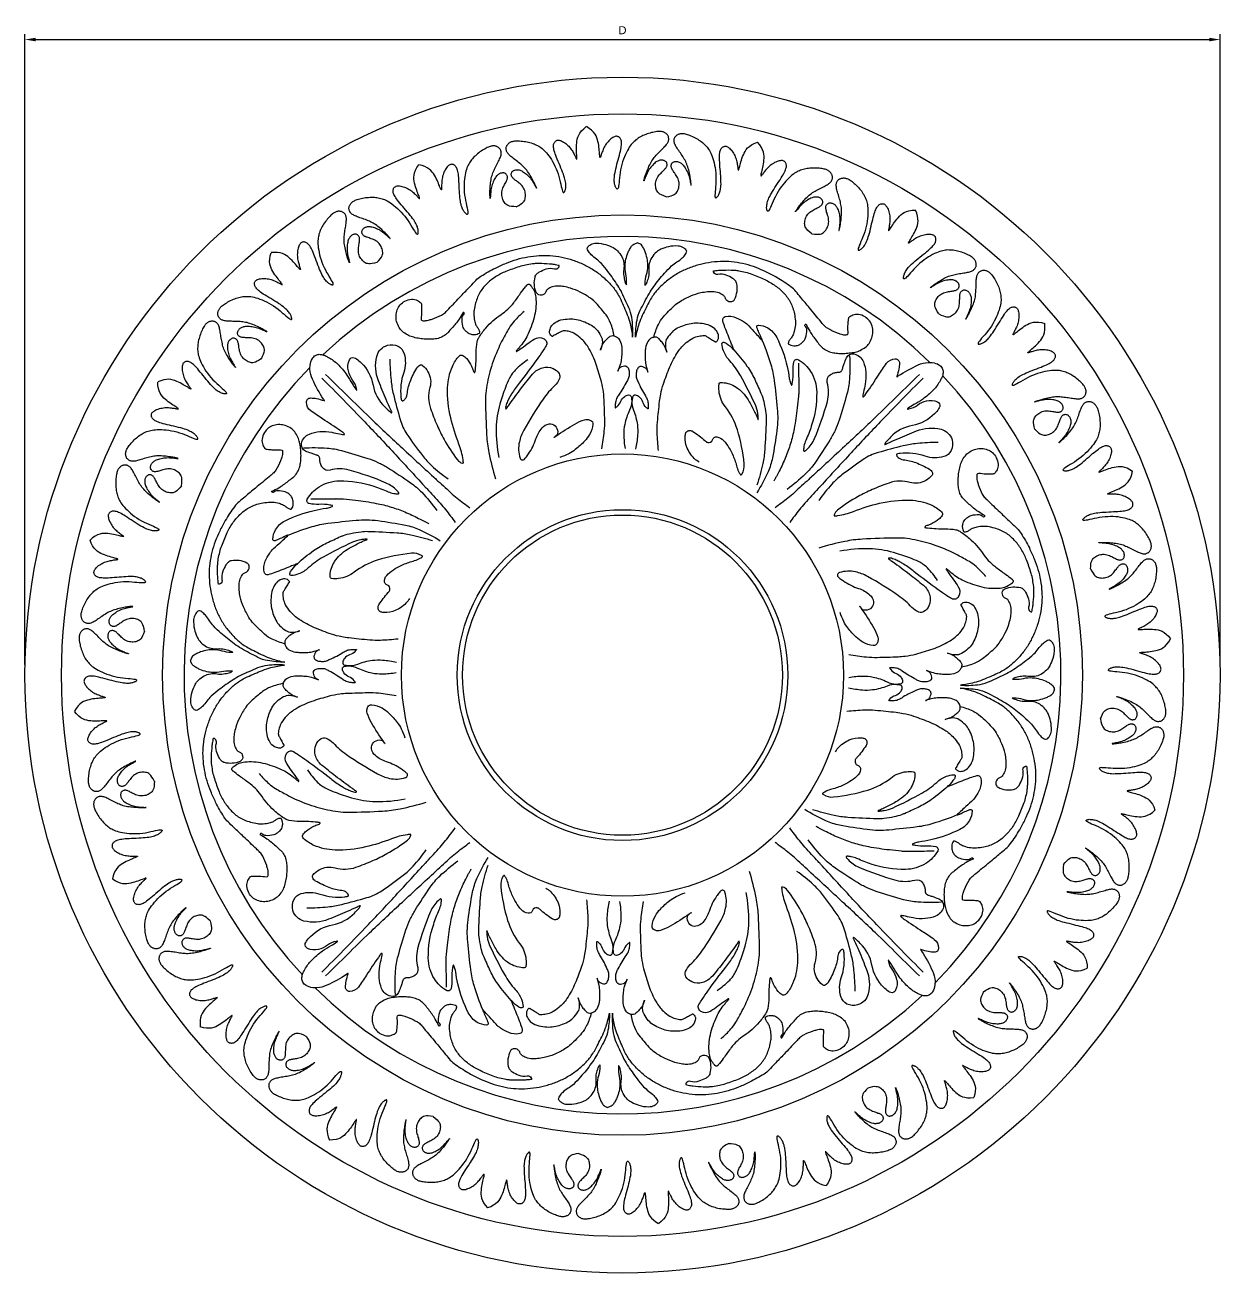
# Model space of a CAD drawing. Header units: millimetres. Extents: x 96 to 279, y 61 to 183.
# Drawn here: x 104.77 to 118.78, y 116.1 to 130.72 of the extents above; entities that cross this region are included whole.
import ezdxf

# ---------------------------------------------------------------- set-up
doc = ezdxf.new("R2010")
doc.units = ezdxf.units.MM
doc.layers.add('DIMENSIONS', color=4, linetype='Continuous')
doc.layers.add('PART', color=7, linetype='Continuous')
doc.styles.get("Standard").update_dxf_attribs({"font": 'arial.ttf'})
doc.dimstyles.new('BALMER1', dxfattribs={"dimscale": 0, "dimtxt": 0.09375, "dimasz": 0.125, "dimexe": 0.0625, "dimexo": 0.125, "dimgap": 0.0625, "dimtad": 1, "dimdec": 4, "dimlfac": -1, "dimzin": 3, "dimdsep": 46, "dimlunit": 4, "dimtxsty": 'Standard', "dimcen": 0.0625, "dimdle": 0.0625, "dimclrd": 256, "dimclre": 256, "dimclrt": 256, "dimadec": 0, "dimazin": 0, "dimtfac": 0.75, "dimtdec": 4, "dimtix": 1, "dimtmove": 2, "dimatfit": 3, "dimfxl": 1, "dimtolj": 1, "dimtzin": 3, "dimarcsym": 0})

# ---------------------------------------------------------------- blocks, each defined once
blk = doc.blocks.new('*D139')
at = {"layer": 'Defpoints', "color": 0, "transparency": 16777216}
for p in [(118.779, 130.546), (104.772, 123.102), (118.779, 123.102)]:
    blk.add_point(p, dxfattribs=at)
at = {"layer": 'DIMENSIONS', "lineweight": -2, "transparency": 16777216}
for p, q in [((104.772, 123.227), (104.772, 130.609)), ((104.897, 130.546), (118.654, 130.546)), ((118.779, 123.227), (118.779, 130.609))]:
    blk.add_line(p, q, dxfattribs=at)
at = {"layer": 'DIMENSIONS', "transparency": 16777216}
for points in [[(104.897, 130.567), (104.897, 130.526), (104.772, 130.546)], [(118.654, 130.567), (118.654, 130.526), (118.779, 130.546)]]:
    blk.add_solid(points, dxfattribs=at)
at = {"layer": 'DIMENSIONS', "transparency": 16777216, "insert": (111.775, 130.656), "char_height": 0.0938, "attachment_point": 5}
blk.add_mtext('\\A1;D', dxfattribs=at)
blk = doc.blocks.new('BALMERREPEAT229VIA')
at = {"layer": 'PART', "flags": 128}
blk.add_lwpolyline([(1.454, 5.434), (1.486, 5.434), (1.513, 5.436), (1.535, 5.439), (1.552, 5.444), (1.566, 5.451), (1.578, 5.458), (1.587, 5.467), (1.596, 5.478), (1.604, 5.489), (1.611, 5.501), (1.617, 5.514), (1.623, 5.528), (1.627, 5.542), (1.63, 5.557), (1.632, 5.572), (1.632, 5.587), (1.631, 5.603), (1.628, 5.618), (1.624, 5.633), (1.62, 5.648), (1.614, 5.662), (1.608, 5.675), (1.602, 5.688), (1.597, 5.7), (1.591, 5.711), (1.587, 5.722), (1.582, 5.731), (1.579, 5.74), (1.576, 5.748), (1.574, 5.756), (1.573, 5.764), (1.572, 5.771), (1.573, 5.778), (1.574, 5.785), (1.576, 5.792), (1.579, 5.798), (1.583, 5.804), (1.587, 5.809), (1.593, 5.814), (1.598, 5.817), (1.604, 5.82), (1.611, 5.822), (1.618, 5.823), (1.626, 5.824), (1.633, 5.823), (1.641, 5.822), (1.649, 5.82), (1.657, 5.818), (1.664, 5.814), (1.672, 5.81), (1.679, 5.805), (1.686, 5.799), (1.693, 5.792), (1.7, 5.785), (1.707, 5.776), (1.713, 5.766), (1.72, 5.754), (1.726, 5.742), (1.732, 5.729), (1.738, 5.714), (1.743, 5.699), (1.748, 5.684), (1.752, 5.668), (1.755, 5.652), (1.758, 5.635), (1.76, 5.619), (1.761, 5.603), (1.762, 5.587), (1.763, 5.573), (1.763, 5.56), (1.764, 5.548), (1.764, 5.538), (1.764, 5.531), (1.764, 5.525), (1.764, 5.521), (1.765, 5.519), (1.765, 5.518), (1.766, 5.519), (1.766, 5.521), (1.767, 5.524), (1.767, 5.528), (1.768, 5.534), (1.768, 5.54), (1.769, 5.548), (1.77, 5.557), (1.77, 5.568), (1.77, 5.58), (1.771, 5.593), (1.771, 5.609), (1.771, 5.626), (1.771, 5.643), (1.77, 5.662), (1.769, 5.681), (1.768, 5.7), (1.766, 5.719), (1.764, 5.737), (1.761, 5.755), (1.758, 5.772), (1.754, 5.788), (1.75, 5.804), (1.745, 5.819), (1.739, 5.834), (1.733, 5.85), (1.727, 5.865), (1.72, 5.881), (1.713, 5.897), (1.706, 5.912), (1.698, 5.928), (1.691, 5.943), (1.685, 5.958), (1.678, 5.972), (1.673, 5.985), (1.668, 5.997), (1.664, 6.009), (1.661, 6.02), (1.658, 6.03), (1.657, 6.039), (1.656, 6.048), (1.656, 6.056), (1.657, 6.064), (1.658, 6.072), (1.66, 6.079), (1.663, 6.086), (1.667, 6.093), (1.671, 6.1), (1.675, 6.106), (1.681, 6.111), (1.686, 6.116), (1.692, 6.12), (1.699, 6.124), (1.706, 6.127), (1.713, 6.13), (1.72, 6.132), (1.728, 6.134), (1.736, 6.135), (1.744, 6.135), (1.752, 6.135), (1.761, 6.134), (1.77, 6.133), (1.779, 6.131), (1.789, 6.128), (1.799, 6.124), (1.81, 6.119), (1.822, 6.113), (1.835, 6.106), (1.848, 6.098), (1.862, 6.089), (1.877, 6.08), (1.891, 6.069), (1.906, 6.059), (1.92, 6.047), (1.933, 6.036), (1.946, 6.024), (1.958, 6.013), (1.97, 6.001), (1.981, 5.988), (1.991, 5.976), (2, 5.964), (2.009, 5.951), (2.018, 5.938), (2.025, 5.925), (2.032, 5.912), (2.039, 5.898), (2.045, 5.883), (2.051, 5.866), (2.056, 5.849), (2.061, 5.829), (2.065, 5.808), (2.069, 5.785), (2.072, 5.759), (2.075, 5.732), (2.076, 5.704), (2.077, 5.674), (2.076, 5.643), (2.074, 5.611), (2.071, 5.579), (2.066, 5.546), (2.06, 5.514), (2.053, 5.483), (2.045, 5.453), (2.038, 5.425), (2.031, 5.399), (2.026, 5.377), (2.022, 5.358), (2.019, 5.344), (2.019, 5.334), (2.02, 5.327), (2.022, 5.323), (2.026, 5.321), (2.03, 5.322), (2.035, 5.325), (2.04, 5.328), (2.045, 5.332), (2.051, 5.338), (2.057, 5.343), (2.062, 5.35), (2.068, 5.358), (2.074, 5.366), (2.079, 5.375), (2.085, 5.386), (2.09, 5.397), (2.095, 5.409), (2.1, 5.423), (2.104, 5.438), (2.109, 5.454), (2.113, 5.472), (2.116, 5.493), (2.12, 5.515), (2.123, 5.539), (2.126, 5.565), (2.128, 5.592), (2.131, 5.62), (2.133, 5.648), (2.136, 5.675), (2.138, 5.702), (2.141, 5.726), (2.143, 5.749), (2.146, 5.769), (2.149, 5.788), (2.152, 5.805), (2.156, 5.82), (2.16, 5.834), (2.164, 5.846), (2.169, 5.856), (2.174, 5.866), (2.18, 5.874), (2.186, 5.881), (2.192, 5.886), (2.199, 5.891), (2.205, 5.895), (2.212, 5.898), (2.219, 5.9), (2.226, 5.901), (2.233, 5.901), (2.24, 5.9), (2.247, 5.898), (2.254, 5.895), (2.261, 5.89), (2.268, 5.884), (2.275, 5.877), (2.283, 5.868), (2.29, 5.857), (2.298, 5.846), (2.305, 5.833), (2.312, 5.819), (2.318, 5.804), (2.323, 5.789), (2.328, 5.774), (2.332, 5.759), (2.335, 5.743), (2.337, 5.728), (2.339, 5.713), (2.34, 5.698), (2.34, 5.684), (2.34, 5.671), (2.34, 5.658), (2.34, 5.647), (2.34, 5.637), (2.339, 5.628), (2.339, 5.62), (2.339, 5.613), (2.339, 5.607), (2.339, 5.603), (2.339, 5.6), (2.34, 5.598), (2.341, 5.597), (2.342, 5.599), (2.344, 5.601), (2.347, 5.606), (2.35, 5.612), (2.354, 5.62), (2.359, 5.63), (2.365, 5.643), (2.371, 5.657), (2.379, 5.673), (2.387, 5.69), (2.396, 5.708), (2.406, 5.727), (2.417, 5.746), (2.429, 5.765), (2.442, 5.784), (2.456, 5.802), (2.473, 5.82), (2.492, 5.836), (2.516, 5.85), (2.544, 5.863), (2.578, 5.874), (2.617, 5.882)], dxfattribs=at)
blk = doc.blocks.new('BALMERREPEAT229VIB')
at = {"layer": 'PART', "flags": 128}
for points in [[(0.118, 3.96, 0.042811), (0.113, 4.161, 0.072095), (0.084, 4.277, 0.013692), (-0.006, 4.477, 0.029877), (-0.056, 4.564, 0.018531), (-0.17, 4.728, 0.03054), (-0.248, 4.821, 0.042692), (-0.306, 4.871, -0.040925), (-0.366, 4.924, -0.05139), (-0.402, 4.969, -0.103211), (-0.413, 4.996, -0.223175), (-0.407, 5.015, -0.08981), (-0.372, 5.043, -0.124568), (-0.307, 5.059, -0.073045), (-0.196, 5.042, -0.046804), (-0.11, 5.007, -0.071298), (-0.06, 4.971, -0.077125), (-0.008, 4.902, -0.088407), (0.015, 4.83, -0.075503), (0.015, 4.75, 0.081764), (0.015, 4.675, 0.018092), (0.028, 4.61, 0.049196), (0.036, 4.587, 0.040011), (0.039, 4.583, 0.014397), (0.046, 4.572)], [(0.046, 4.572, 0.003759), (0.048, 4.588, 0.009782), (0.048, 4.594, 0.061945), (0.038, 4.701, -0.065948), (0.03, 4.801, -0.047607), (0.04, 4.871, -0.03843), (0.067, 4.953, -0.036455), (0.088, 4.996, -0.038808), (0.114, 5.033, -0.096552), (0.133, 5.048, -0.056172), (0.173, 5.064)], [(-1.867, 4.249), (-1.867, 4.249, -0.019452), (-1.916, 4.168, -0.027806), (-1.956, 4.115, -0.012855), (-2.045, 4.014, -0.041589), (-2.075, 3.986, -0.068264), (-2.129, 3.955, -0.062707), (-2.195, 3.938, -0.029191), (-2.256, 3.933, -0.025378), (-2.325, 3.936, -0.024339), (-2.393, 3.945, -0.023181), (-2.463, 3.961, -0.058345), (-2.521, 3.985, -0.049927), (-2.58, 4.026, -0.085622), (-2.617, 4.071, -0.064255), (-2.647, 4.142, -0.07958), (-2.654, 4.208, -0.072694), (-2.64, 4.278, -0.095331), (-2.606, 4.336, -0.089087), (-2.55, 4.38, -0.107775), (-2.47, 4.403, -0.13441), (-2.404, 4.389, -0.05833), (-2.364, 4.362, -0.191763), (-2.356, 4.348, -0.017928), (-2.355, 4.333, -0.005043), (-2.354, 4.28, -0.04316), (-2.36, 4.194, 0.115471), (-2.358, 4.162, 0.276671), (-2.348, 4.153, 0.079029), (-2.307, 4.152, 0.027254), (-2.274, 4.158, 0.020701), (-2.231, 4.17, 0.037463), (-2.12, 4.216, 0.083153), (-2.076, 4.249, 0.001818), (-2.036, 4.29, 0.000496), (-1.893, 4.44, 0.000948), (-1.783, 4.556, -0.00164), (-1.72, 4.622, -0.061218), (-1.659, 4.672, -0.02491), (-1.489, 4.768, -0.020635), (-1.361, 4.825, -0.022106), (-1.237, 4.869, -0.029258), (-1.11, 4.899, -0.02822), (-0.976, 4.915, -0.034128), (-0.85, 4.914, -0.030356), (-0.71, 4.895, -0.031321), (-0.583, 4.861, -0.029726), (-0.454, 4.81, -0.033977), (-0.337, 4.745, -0.033574), (-0.228, 4.663, -0.037211), (-0.127, 4.563, -0.042677), (-0.054, 4.462, -0.028873), (-0.021, 4.399, -0.010463), (0.056, 4.219, -0.037128), (0.088, 4.12, -0.023762), (0.118, 3.96)], [(-0.741, 4.796, 0.010228), (-0.798, 4.808, 0.02276), (-0.825, 4.812, 0.007801), (-0.947, 4.821, 0.020523), (-0.993, 4.822, 0.022905), (-1.036, 4.819, 0.012302), (-1.116, 4.807, 0.03458), (-1.192, 4.789, 0.016284), (-1.349, 4.735, 0.04557), (-1.476, 4.672, 0.048209), (-1.582, 4.592, 0.072541), (-1.667, 4.489, 0.069636), (-1.721, 4.36, 0.024973), (-1.739, 4.276, 0.046274), (-1.742, 4.23, 0.041651), (-1.734, 4.153, 0.057226), (-1.717, 4.099, 0.058601), (-1.697, 4.066, -0.067052), (-1.68, 4.036, -0.039614), (-1.674, 4.016, -0.095341), (-1.674, 4.008, -0.227192), (-1.678, 4.002, -0.058928), (-1.703, 3.991, -0.077434), (-1.739, 3.986, -0.066509), (-1.781, 3.992, -0.078978), (-1.809, 4.006, -0.05954), (-1.841, 4.034, -0.11879), (-1.871, 4.088, -0.079565), (-1.88, 4.181, -0.194484), (-1.859, 4.224, 0.492301), (-1.861, 4.247, 0.04092), (-1.863, 4.247, 0.021158), (-1.867, 4.249)], [(-0.096, 3.97, 0.047249), (-0.14, 4.124, 0.070386), (-0.193, 4.218, 0.024371), (-0.309, 4.356, 0.050651), (-0.375, 4.414, 0.038611), (-0.495, 4.486, 0.04381), (-0.61, 4.532, 0.029018), (-0.687, 4.55, 0.037172), (-0.749, 4.556, 0.075295), (-0.821, 4.547, 0.088779), (-0.877, 4.52, 0.152669), (-0.898, 4.491, -0.158699), (-0.919, 4.463, -0.113069), (-0.947, 4.452, -0.106677), (-0.979, 4.454, -0.224354), (-1.01, 4.481, -0.091425), (-1.033, 4.574, -0.070442), (-1.025, 4.663, -0.145767), (-1.003, 4.701, -0.07279), (-0.971, 4.724, -0.034589), (-0.895, 4.757, -0.156256), (-0.795, 4.759, 0.324534), (-0.747, 4.777, 0.077502), (-0.744, 4.782, 0.02937), (-0.741, 4.796)], [(-2.496, 0.899, -0.019598), (-2.512, 0.872, -0.034615), (-2.523, 0.857, -0.107375), (-2.657, 0.759, -0.126407), (-2.797, 0.734, -0.005845), (-2.82, 0.737, -0.041769), (-2.823, 0.737, -0.033171), (-2.836, 0.742, -0.050792), (-2.844, 0.746, -0.067269), (-2.85, 0.752, -0.037379), (-2.858, 0.763, -0.068702), (-2.862, 0.772, -0.047375), (-2.865, 0.786, -0.167008), (-2.855, 0.824, -0.035752), (-2.747, 0.966, -0.009223), (-2.735, 0.979, 0.029228), (-2.731, 0.984, 0.084534), (-2.73, 0.986, 0.011101), (-2.726, 1.001, 0.407013), (-2.755, 1.053, -0.367379), (-2.79, 1.107, -0.187226), (-2.748, 1.185, -0.077499), (-2.57, 1.296, -0.034519), (-2.436, 1.341, 0.068032), (-2.37, 1.369, 0.006615), (-2.353, 1.379, 0.034212), (-2.35, 1.381, 0.089349), (-2.345, 1.387, 0.135899), (-2.344, 1.392, 0.240412), (-2.344, 1.392, 0.012321), (-2.355, 1.4, 0.166519), (-2.474, 1.427, 0.048247), (-2.874, 1.346, 0.092649), (-3.143, 1.206, -0.142657), (-3.327, 1.131, -0.048955), (-3.409, 1.131, -0.235409), (-3.424, 1.141, -0.131482), (-3.427, 1.152, -0.03798), (-3.425, 1.191, -0.130952), (-3.361, 1.349, -0.106163), (-3.202, 1.486, -0.008346), (-3.077, 1.552, -0.019279), (-3.022, 1.578, -0.02175), (-3, 1.585, 0.098816), (-2.995, 1.588, 0.093443), (-2.994, 1.59, 0.30691), (-2.994, 1.591, 0.19842), (-2.994, 1.591, 0.012716), (-3.002, 1.592, 0.035159), (-3.018, 1.591, 0.010968), (-3.066, 1.585, 0.073406), (-3.165, 1.557, 0.019524), (-3.508, 1.382, 0.05751), (-3.682, 1.256, -0.092481), (-3.797, 1.185, -0.07948), (-3.883, 1.166, -0.405947), (-3.898, 1.179, -0.172242), (-3.889, 1.214, -0.055573), (-3.819, 1.295, -0.049715), (-3.81, 1.301, 0.488232), (-3.81, 1.303, 0.190028), (-3.811, 1.303, 0.068676), (-3.815, 1.303, 0.021446), (-3.822, 1.301, 0.011036), (-3.834, 1.296, 0.004415), (-3.842, 1.293, -0.0008), (-3.889, 1.274, -0.009711), (-4.073, 1.201, -0.023716), (-4.151, 1.176, -0.426347), (-4.199, 1.205, -0.159873), (-4.186, 1.334, -0.041386), (-4.135, 1.428, -0.063237), (-4.09, 1.482, -0.001889), (-4.004, 1.559, 0.002863), (-3.948, 1.61, 0.000262), (-3.927, 1.629, 0.00212), (-3.924, 1.631, 0.056277), (-3.921, 1.635, 0.181928), (-3.921, 1.637, 0.284116), (-3.921, 1.638, 0.129701), (-3.924, 1.638, 0.03865), (-3.928, 1.637, 0.021874), (-3.935, 1.634, 0.000584), (-3.938, 1.633, -0.000146), (-3.952, 1.627, -0.002081), (-4.013, 1.599, -0.002224), (-4.071, 1.574, -0.549616), (-4.098, 1.593, -0.123638), (-4.067, 1.702, -0.145545), (-3.955, 1.807, -0.060684), (-3.615, 1.929, -0.021601), (-3.474, 1.955, 0.058675), (-3.423, 1.968, 0.012612), (-3.403, 1.976, 0.081919), (-3.4, 1.978, 0.07749), (-3.397, 1.981, 0.205662), (-3.397, 1.983, 0.166809), (-3.398, 1.985, 0.069456), (-3.403, 1.987, 0.035064), (-3.404, 1.987, 0.001501), (-3.43, 1.992, 0.06206), (-3.557, 2, -0.069312), (-3.671, 2.009, -0.509138), (-3.694, 2.062, -0.120743), (-3.556, 2.205, -0.137767), (-3.316, 2.276, -0.084114), (-2.915, 2.213, -0.025588), (-2.748, 2.148, 0.064645), (-2.681, 2.127, 0.002522), (-2.656, 2.124, 0.011937), (-2.651, 2.123, 0.029407), (-2.638, 2.122, 0.044785), (-2.629, 2.123, 0.132541), (-2.623, 2.126, 0.195492), (-2.621, 2.13, 0.123296), (-2.622, 2.134, 0.048143), (-2.627, 2.143, 0.034436), (-2.629, 2.145, 0.004326), (-2.643, 2.161, 0.103366), (-2.77, 2.25, 0.034659), (-3.204, 2.401, 0.135542), (-3.426, 2.4, -0.331298), (-3.519, 2.435, -0.056946), (-3.539, 2.478, -0.069048), (-3.547, 2.516, -0.031981), (-3.547, 2.533, 0.069114), (-3.548, 2.542, 0.066652), (-3.552, 2.553, 0.073297), (-3.558, 2.562, 0.055), (-3.569, 2.571, 0.065398), (-3.579, 2.576, 0.01698), (-3.586, 2.578, -0.005821), (-3.606, 2.584, -0.019938), (-3.649, 2.598, -0.012583), (-3.716, 2.624, -0.362279), (-3.762, 2.716, -0.245952), (-3.67, 2.823, -0.07549), (-3.547, 2.852, -0.06759), (-3.406, 2.844, -0.009882), (-3.316, 2.825, 0.025469), (-3.281, 2.818, 0.001991), (-3.27, 2.817, 0.009459), (-3.267, 2.817, 0.063635), (-3.263, 2.817, 0.089261), (-3.26, 2.818, 0.330599), (-3.259, 2.821, 0.120466), (-3.262, 2.828, 0.032397), (-3.27, 2.836, 0.028302), (-3.28, 2.844, 0.001165), (-3.281, 2.844, 0.000048), (-3.306, 2.861, 0.011337), (-3.515, 3.001, -0.01709), (-3.653, 3.095, -0.23414), (-3.705, 3.196, -0.422322), (-3.655, 3.246, -0.046391), (-3.586, 3.239, -0.035098), (-3.498, 3.215, -0.011501), (-3.494, 3.214, 0.153234), (-3.494, 3.214, 0.463992), (-3.493, 3.214, 0.032673), (-3.496, 3.22, 0.019695), (-3.497, 3.222, -0.003939), (-3.504, 3.232, -0.040481), (-3.633, 3.465, -0.089079), (-3.663, 3.583, -0.029617), (-3.663, 3.603, -0.022199), (-3.661, 3.631, -0.094037), (-3.635, 3.708, -0.145859), (-3.597, 3.745, -0.045052), (-3.571, 3.755, -0.077039), (-3.555, 3.758, -0.037298), (-3.529, 3.755, -0.038057), (-3.503, 3.749, -0.033337), (-3.484, 3.742, -0.015921), (-3.446, 3.722, -0.064512), (-3.341, 3.645, -0.048941), (-3.23, 3.515, -0.02984), (-3.168, 3.415, 0.044866), (-3.125, 3.349, 0.002697), (-3.119, 3.341, 0.031815), (-3.118, 3.34, 0.078777), (-3.116, 3.339, 0.101589), (-3.115, 3.339, 0.482475), (-3.115, 3.339, 0.004608), (-3.118, 3.356, 0.110804), (-3.163, 3.456, -0.104176), (-3.213, 3.563, -0.161152), (-3.201, 3.691, -0.370425), (-3.145, 3.718, -0.091476), (-3.117, 3.705, -0.038872), (-3.062, 3.658, -0.154117), (-2.924, 3.398, 0.156405), (-2.787, 3.142, 0.006389), (-2.732, 3.09, 0.037975), (-2.723, 3.082, 0.02372), (-2.707, 3.073, 0.224025), (-2.705, 3.072, 0.269986), (-2.703, 3.075, 0.129526), (-2.704, 3.082, 0.0168), (-2.706, 3.087, -0.003494), (-2.716, 3.108, -0.008814), (-2.769, 3.227, -0.004846), (-2.86, 3.447, -0.157658), (-2.88, 3.733, -0.264923), (-2.756, 3.863, -0.189475), (-2.631, 3.852, -0.211646), (-2.559, 3.765, -0.153466), (-2.564, 3.546, 0.11293), (-2.596, 3.253, 0.001046), (-2.592, 3.228, 0.025296), (-2.592, 3.227, 0.077771), (-2.588, 3.217, 0.133317), (-2.584, 3.213, 0.165817), (-2.579, 3.212, 0.069926), (-2.569, 3.215, 0.067059), (-2.562, 3.219, 0.028885), (-2.55, 3.231, 0.168785), (-2.523, 3.289, -0.070478), (-2.489, 3.436, -0.039368), (-2.412, 3.596, -0.14289), (-2.376, 3.631, -0.294769), (-2.343, 3.628, -0.094468), (-2.28, 3.554, -0.204124), (-2.257, 3.368, 0.154838), (-2.25, 3.124, 0.019914), (-2.173, 2.927, 0.022811), (-2.091, 2.76, 0.038631), (-1.934, 2.521, 0.161634), (-1.876, 2.482, 0.015471), (-1.868, 2.48, 0.275632), (-1.867, 2.481, 0.150232), (-1.866, 2.484, 0.047381), (-1.865, 2.496, 0.013027), (-1.866, 2.499, 0.001517), (-1.869, 2.523, 0.058278), (-1.917, 2.706, -0.034301), (-2.013, 3.012, -0.067069), (-2.049, 3.369, -0.095096), (-1.994, 3.616, -0.08827), (-1.912, 3.739, -0.347582), (-1.87, 3.745, -0.091896), (-1.826, 3.707, -0.050967), (-1.77, 3.619, -0.069706), (-1.751, 3.565, 0.199354), (-1.74, 3.547, 0.05832), (-1.733, 3.544, 0.249683), (-1.731, 3.544, 0.126989), (-1.729, 3.548, 0.078236), (-1.726, 3.554, 0.00639), (-1.726, 3.556, 0.000473), (-1.724, 3.575, 0.028279), (-1.714, 3.78, -0.045902), (-1.703, 3.905, -0.097613), (-1.685, 3.952, -0.034241), (-1.602, 4.065, -0.070327), (-1.423, 4.223, 0.082519), (-1.275, 4.362, 0.011444), (-1.194, 4.473, -0.016991), (-1.138, 4.547, -0.003017), (-1.123, 4.566, -0.010706), (-1.118, 4.571, -0.101236), (-1.11, 4.577, -0.107548), (-1.1, 4.58, -0.107245), (-1.094, 4.578, -0.058231), (-1.083, 4.572, -0.057313), (-1.081, 4.57, -0.008576), (-1.067, 4.552, -0.137186), (-1.016, 4.427, -0.085843), (-1.03, 4.215, -0.049499), (-1.104, 3.999, -0.067171), (-1.194, 3.857, -0.0103), (-1.224, 3.823, 0.025287), (-1.236, 3.809, 0.017855), (-1.245, 3.796, 0.133442), (-1.245, 3.794, 0.319695), (-1.244, 3.792, 0.209686), (-1.24, 3.792, 0.033292), (-1.239, 3.792, 0.000947), (-1.209, 3.813, 0.012835), (-1.116, 3.879, -0.015025), (-1.036, 3.935, -0.282102), (-0.919, 3.939, -0.414536), (-0.896, 3.856, -0.017009), (-0.932, 3.799, -0.009533), (-1, 3.7, -0.011792), (-1.211, 3.42, 0.026794), (-1.3, 3.295, 0.016656), (-1.324, 3.254, 0.014836), (-1.347, 3.208, 0.045641), (-1.368, 3.151, 0.098548), (-1.369, 3.123, 0.028318), (-1.368, 3.117, 0.243556), (-1.368, 3.116, 0.211765), (-1.366, 3.117, 0.087591), (-1.362, 3.119, 0.039577), (-1.357, 3.125, -0.006449), (-1.329, 3.166, -0.009244), (-1.183, 3.363, -0.010912), (-1.053, 3.526, -0.151463), (-0.936, 3.601, -0.173025), (-0.813, 3.592, -0.149963), (-0.744, 3.533, -0.235451), (-0.739, 3.473, -0.115288), (-0.794, 3.391, 0.054311), (-0.93, 3.234, 0.024955), (-1.156, 2.871, 0.072036), (-1.209, 2.731, 0.130664), (-1.201, 2.542, 0.591124), (-1.147, 2.531, 0.015997), (-1.133, 2.548, 0.0069), (-1.103, 2.59, 0.075832), (-1.015, 2.767, -0.101638), (-0.942, 2.896, -0.175995), (-0.86, 2.942, -0.234818), (-0.791, 2.92, -0.197475), (-0.759, 2.849, -0.253037), (-0.788, 2.793, -0.005681), (-0.8, 2.785, -0.046101), (-0.802, 2.784, -0.003985), (-0.806, 2.782, -0.743836), (-0.806, 2.782, -0.076836), (-0.806, 2.783, -0.008045), (-0.799, 2.788, -0.005594), (-0.799, 2.788, -0.000107), (-0.782, 2.799, -0.021793), (-0.557, 2.941, -0.047797), (-0.446, 2.991, -0.10646), (-0.41, 2.995, -0.095074), (-0.372, 2.984, -0.300772), (-0.347, 2.938, -0.116814), (-0.385, 2.818, -0.055253), (-0.444, 2.74, -0.036753), (-0.553, 2.641, -0.048215), (-0.629, 2.593, -0.038455), (-0.733, 2.55)], [(-1.154, 4.259, 0.030492), (-1.271, 4.144, 0.050865), (-1.329, 4.065, 0.010025), (-1.404, 3.93, 0.014539), (-1.451, 3.835, 0.035649), (-1.546, 3.581, 0.038276), (-1.599, 3.334, 0.036375), (-1.606, 3.215, 0.010785), (-1.592, 2.811, 0.036784), (-1.566, 2.607, 0.023772), (-1.488, 2.299)], [(-0.242, 2.652, 0.018919), (-0.213, 2.858, 0.031247), (-0.208, 2.984, 0.006348), (-0.216, 3.229, 0.018493), (-0.223, 3.313, 0.033506), (-0.247, 3.436, 0.019885), (-0.308, 3.639, 0.047035), (-0.393, 3.825, 0.06836), (-0.479, 3.936, 0.056131), (-0.554, 3.995, 0.074458), (-0.62, 4.023, 0.042716), (-0.685, 4.034, 0.141285), (-0.705, 4.03, 0.004556), (-0.737, 4.013, -0.00304), (-0.786, 3.987, -0.000917), (-0.812, 3.973, -0.002655), (-0.821, 3.968, -0.316669), (-0.83, 3.97, -0.078625), (-0.849, 3.994, -0.15484), (-0.855, 4.027, -0.095919), (-0.839, 4.078, -0.131348), (-0.789, 4.131, -0.096762), (-0.697, 4.165, -0.046534), (-0.603, 4.172, -0.052701), (-0.52, 4.162, -0.040533), (-0.442, 4.136, -0.038472), (-0.364, 4.097, -0.07424), (-0.306, 4.049, -0.058422), (-0.252, 3.971, -0.136188), (-0.236, 3.903, -0.095568), (-0.259, 3.808)], [(-0.259, 3.808, -0.053433), (-0.233, 3.872, -0.058877), (-0.196, 3.922, -0.023093), (-0.161, 3.957, -0.053861), (-0.144, 3.97, -0.154462), (-0.113, 3.976, -0.109912), (-0.072, 3.963, -0.141694), (-0.031, 3.92, -0.101274), (-0.008, 3.841, -0.026294), (-0.007, 3.79, -0.017258), (-0.012, 3.714, -0.044609), (-0.025, 3.646, -0.03442), (-0.056, 3.562)], [(-2.726, 3.7, 0.023471), (-2.713, 3.452, 0.035633), (-2.685, 3.291, 0.010736), (-2.606, 2.995, 0.034613), (-2.573, 2.906, 0.04422), (-2.526, 2.821, 0.013841), (-2.344, 2.571, 0.044829), (-2.236, 2.453, 0.029306), (-2.045, 2.299)], [(-1.108, 3.693, 0.054133), (-1.256, 3.573, 0.082622), (-1.329, 3.47, 0.026054), (-1.372, 3.369, 0.01402), (-1.436, 3.175, 0.067336), (-1.48, 2.896, 0.054268), (-1.45, 2.547)], [(-3.479, 3.523, 0.003925), (-2.965, 3.02, 0.005686), (-2.604, 2.68, 0.000004), (-2.213, 2.32, 0.00016), (-2.203, 2.311, 0.000251), (-2.184, 2.293, 0.000028), (-2.014, 2.138, 0.019094), (-1.938, 2.073, 0.010121), (-1.788, 1.96)], [(-0.056, 3.562, -0.104714), (-0.037, 3.594, -0.108124), (-0.008, 3.614, -0.068339), (0.024, 3.622, -0.123594), (0.042, 3.62, -0.174727), (0.065, 3.6, -0.109954), (0.079, 3.553, -0.041423), (0.078, 3.507, -0.07761), (0.072, 3.482, -0.021475), (0.052, 3.44, -0.010469), (0.005, 3.357, -0.026776), (-0.044, 3.283, 0.047726), (-0.07, 3.24, 0.062156), (-0.08, 3.21, 0.038143), (-0.086, 3.16, 0.031859), (-0.086, 3.134, 0.326065), (-0.084, 3.131, 0.216398), (-0.083, 3.132, 0.010866), (-0.066, 3.144, 0.130127), (-0.019, 3.207, -0.1418), (0.026, 3.264, -0.121459), (0.072, 3.282, -0.245627), (0.095, 3.273, -0.138072), (0.104, 3.256, -0.053029), (0.108, 3.208, -0.110252), (0.083, 3.104, 0.065459), (0.026, 2.936, 0.05229), (0.015, 2.816, 0.038284), (0.03, 2.653)], [(-3.523, 3.479, -0.003925), (-3.02, 2.965, -0.005686), (-2.68, 2.604, -0.000004), (-2.32, 2.213, -0.00016), (-2.311, 2.203, -0.000251), (-2.293, 2.184, -0.000028), (-2.138, 2.014, -0.019094), (-2.073, 1.938, -0.010121), (-1.96, 1.788)], [(-4.112, 2.152), (-4.112, 2.152, 0.019452), (-4.028, 2.195, 0.027806), (-3.972, 2.231, 0.012855), (-3.865, 2.313, 0.041589), (-3.835, 2.342, 0.068264), (-3.801, 2.394, 0.062707), (-3.779, 2.458, 0.029191), (-3.77, 2.518, 0.025378), (-3.768, 2.588, 0.024339), (-3.773, 2.656, 0.023181), (-3.784, 2.727, 0.058345), (-3.804, 2.786, 0.049927), (-3.841, 2.849, 0.085622), (-3.883, 2.889, 0.064255), (-3.952, 2.923, 0.07958), (-4.017, 2.934, 0.072694), (-4.089, 2.925, 0.095331), (-4.148, 2.895, 0.089087), (-4.196, 2.842, 0.107775), (-4.224, 2.764, 0.13441), (-4.215, 2.698, 0.05833), (-4.191, 2.655, 0.191763), (-4.178, 2.647, 0.017928), (-4.163, 2.645, 0.005043), (-4.11, 2.64, 0.04316), (-4.024, 2.64, -0.115471), (-3.991, 2.636, -0.276671), (-3.984, 2.626, -0.079029), (-3.985, 2.584, -0.027254), (-3.994, 2.552, -0.020701), (-4.009, 2.51, -0.037463), (-4.062, 2.402, -0.083153), (-4.097, 2.36, -0.001818), (-4.141, 2.324, -0.000496), (-4.301, 2.191, -0.000948), (-4.424, 2.089, 0.00164), (-4.494, 2.031, 0.061218), (-4.549, 1.973, 0.02491), (-4.655, 1.811, 0.020635), (-4.721, 1.686, 0.022106), (-4.773, 1.565, 0.029258), (-4.812, 1.441, 0.02822), (-4.837, 1.309, 0.034128), (-4.845, 1.183, 0.030356), (-4.835, 1.042, 0.031321), (-4.81, 0.913, 0.029726), (-4.768, 0.781, 0.033977), (-4.711, 0.659, 0.033574), (-4.637, 0.545, 0.037211), (-4.543, 0.438, 0.042677), (-4.448, 0.358, 0.028873), (-4.387, 0.321, 0.010463), (-4.213, 0.232, 0.037128), (-4.116, 0.193, 0.023762), (-3.959, 0.152)], [(-3.74, 2.661, -0.030871), (-3.462, 2.659, -0.049931), (-3.292, 2.63, -0.011843), (-2.985, 2.538, -0.02972), (-2.866, 2.491, -0.030576), (-2.753, 2.43, -0.012194), (-2.484, 2.253, -0.051258), (-2.353, 2.141, -0.031655), (-2.175, 1.928)], [(-4.735, 1.066, -0.010228), (-4.742, 1.124, -0.02276), (-4.744, 1.15, -0.007801), (-4.745, 1.273, -0.020523), (-4.743, 1.319, -0.022905), (-4.737, 1.362, -0.012302), (-4.72, 1.441, -0.03458), (-4.697, 1.516, -0.016284), (-4.632, 1.669, -0.04557), (-4.561, 1.791, -0.048209), (-4.474, 1.891, -0.072541), (-4.365, 1.969, -0.069636), (-4.233, 2.014, -0.024973), (-4.148, 2.026, -0.046274), (-4.101, 2.026, -0.041651), (-4.025, 2.013, -0.057226), (-3.973, 1.992, -0.058601), (-3.94, 1.97, 0.067052), (-3.912, 1.951, 0.039614), (-3.893, 1.944, 0.095341), (-3.885, 1.943, 0.227192), (-3.878, 1.946, 0.058928), (-3.865, 1.971, 0.077434), (-3.858, 2.007, 0.066509), (-3.862, 2.049, 0.078978), (-3.873, 2.078, 0.05954), (-3.899, 2.111, 0.11879), (-3.952, 2.145, 0.079565), (-4.043, 2.16, 0.194484), (-4.087, 2.142, -0.492301), (-4.11, 2.146, -0.04092), (-4.111, 2.148, -0.021158), (-4.112, 2.152)], [(-3.654, 2.063, -0.000557), (-3.537, 2.064, -0.000821), (-3.457, 2.065, -0.000018), (-3.359, 2.066, -0.000776), (-3.357, 2.067, -0.009803), (-3.344, 2.066, -0.002579), (-3.294, 2.065, -0.014255), (-3.269, 2.063, -0.002558), (-3.129, 2.048, -0.019582), (-2.886, 2.012, -0.026808), (-2.712, 1.969, -0.023828), (-2.55, 1.911, -0.022987), (-2.389, 1.836, -0.000926), (-2.325, 1.803, -0.001853), (-2.293, 1.786, -0.004684), (-2.288, 1.783, -0.001271), (-2.27, 1.773)], [(-3.921, 1.638, -0.026101), (-3.637, 1.739, -0.041859), (-3.453, 1.778, -0.008721), (-3.122, 1.814, -0.02338), (-2.998, 1.819, -0.032941), (-2.866, 1.81, -0.01322), (-2.544, 1.757, -0.058341), (-2.382, 1.706, -0.035325), (-2.136, 1.574)], [(-3.81, 1.304, -0.033279), (-3.62, 1.458, -0.045284), (-3.465, 1.549, -0.004656), (-3.303, 1.623, -0.023608), (-3.271, 1.636, -0.028363), (-3.183, 1.66, -0.021475), (-3.064, 1.68, -0.038842), (-2.984, 1.684, -0.008978), (-2.64, 1.667, -0.037725), (-2.479, 1.644, -0.023342), (-2.225, 1.576)], [(-3.955, 0.366, -0.047249), (-4.105, 0.42, -0.070386), (-4.195, 0.479, -0.024371), (-4.325, 0.605, -0.050651), (-4.378, 0.675, -0.038611), (-4.442, 0.8, -0.04381), (-4.48, 0.917, -0.029018), (-4.492, 0.996, -0.037172), (-4.494, 1.057, -0.075295), (-4.48, 1.129, -0.088779), (-4.449, 1.183, -0.152669), (-4.419, 1.202, 0.158699), (-4.391, 1.221, 0.113069), (-4.377, 1.248, 0.106677), (-4.377, 1.28, 0.224354), (-4.401, 1.313, 0.091425), (-4.493, 1.342, 0.070442), (-4.582, 1.34, 0.145767), (-4.621, 1.321, 0.07279), (-4.647, 1.291, 0.034589), (-4.685, 1.216, 0.156256), (-4.694, 1.117, -0.324534), (-4.715, 1.07, -0.077502), (-4.72, 1.068, -0.02937), (-4.735, 1.066)], [(-2.63, 0.422, -0.018919), (-2.837, 0.407, -0.031247), (-2.963, 0.41, -0.006348), (-3.207, 0.435, -0.018493), (-3.29, 0.448, -0.033506), (-3.411, 0.48, -0.019885), (-3.609, 0.555, -0.047035), (-3.789, 0.652, -0.06836), (-3.894, 0.746, -0.056131), (-3.948, 0.825, -0.074458), (-3.971, 0.893, -0.042716), (-3.978, 0.958, -0.141285), (-3.973, 0.978, -0.004556), (-3.953, 1.009, 0.00304), (-3.924, 1.056, 0.000917), (-3.909, 1.081, 0.002655), (-3.903, 1.09, 0.316669), (-3.904, 1.098, 0.078625), (-3.927, 1.119, 0.15484), (-3.959, 1.127, 0.095919), (-4.011, 1.115, 0.131348), (-4.067, 1.068, 0.096762), (-4.108, 0.979, 0.046534), (-4.121, 0.886, 0.052701), (-4.116, 0.803, 0.040533), (-4.096, 0.722, 0.038472), (-4.062, 0.642, 0.07424), (-4.018, 0.581, 0.058422), (-3.945, 0.522, 0.136188), (-3.878, 0.502, 0.095568), (-3.781, 0.518)], [(-3.959, 0.152, -0.042811), (-4.159, 0.17, -0.072095), (-4.273, 0.208, -0.013692), (-4.466, 0.311, -0.029877), (-4.55, 0.366, -0.018531), (-4.706, 0.491, -0.03054), (-4.793, 0.576, -0.042692), (-4.839, 0.637, 0.040925), (-4.887, 0.701, 0.05139), (-4.93, 0.74, 0.103211), (-4.957, 0.752, 0.223175), (-4.975, 0.748, 0.08981), (-5.006, 0.714, 0.124568), (-5.026, 0.651, 0.073045), (-5.017, 0.539, 0.046804), (-4.988, 0.451, 0.071298), (-4.955, 0.399, 0.077125), (-4.89, 0.342, 0.088407), (-4.82, 0.314, 0.075503), (-4.74, 0.309, -0.081764), (-4.665, 0.304, -0.018092), (-4.601, 0.286, -0.049196), (-4.579, 0.276, -0.040011), (-4.575, 0.273, -0.014397), (-4.565, 0.265)], [(-3.781, 0.518, 0.053433), (-3.847, 0.496, 0.058877), (-3.9, 0.463, 0.023093), (-3.937, 0.43, 0.053861), (-3.951, 0.414, 0.154462), (-3.959, 0.384, 0.109912), (-3.949, 0.342, 0.141694), (-3.909, 0.298, 0.101274), (-3.831, 0.27, 0.026294), (-3.781, 0.266, 0.017258), (-3.705, 0.265, 0.044609), (-3.636, 0.274, 0.03442), (-3.55, 0.298)], [(-4.565, 0.265, -0.003759), (-4.58, 0.265, -0.009782), (-4.586, 0.265, -0.061945), (-4.692, 0.282, 0.065948), (-4.792, 0.297, 0.047607), (-4.862, 0.292, 0.03843), (-4.946, 0.271, 0.036455), (-4.99, 0.252, 0.038808), (-5.029, 0.229, 0.096552), (-5.046, 0.211, 0.056172), (-5.064, 0.173)], [(-3.55, 0.298, 0.104714), (-3.583, 0.282, 0.108124), (-3.605, 0.254, 0.068339), (-3.616, 0.223, 0.123594), (-3.615, 0.205, 0.174727), (-3.596, 0.18, 0.109954), (-3.55, 0.163, 0.041423), (-3.504, 0.161, 0.07761), (-3.479, 0.165, 0.021475), (-3.436, 0.182, 0.010469), (-3.349, 0.223, 0.026776), (-3.272, 0.268, -0.047726), (-3.228, 0.291, -0.062156), (-3.198, 0.298, -0.038143), (-3.147, 0.301, -0.031859), (-3.12, 0.299, -0.326065), (-3.118, 0.297, -0.216398), (-3.119, 0.296, -0.010866), (-3.132, 0.28, -0.130127), (-3.198, 0.237, 0.1418), (-3.258, 0.196, 0.121459), (-3.279, 0.152, 0.245627), (-3.272, 0.128, 0.138072), (-3.256, 0.118, 0.053029), (-3.208, 0.111, 0.110252), (-3.103, 0.128, -0.065459), (-2.931, 0.174, -0.05229), (-2.811, 0.177, -0.038284), (-2.648, 0.151)]]:
    blk.add_lwpolyline(points, format="xyb", dxfattribs=at)

msp = doc.modelspace()

# ---------------------------------------------------------------- linework, layer by layer
for radius in [7.00308, 6.57396, 5.38946, 2.59037, 1.9375, 1.875, 1.875]:
    msp.add_circle((111.77548, 123.10227), radius)
for start, end in [(45.471924, 133.099464), (135.471924, 223.099464), (315.471924, 43.099464), (225.471924, 313.099464)]:
    msp.add_arc((111.77548, 123.10227), 5.13834, start, end)

# ---------------------------------------------------------------- block references
for name, rotation in [('BALMERREPEAT229VIA', 27.76406309804738), ('BALMERREPEAT229VIA', 9.764063098047362), ('BALMERREPEAT229VIA', 45.76406309804732), ('BALMERREPEAT229VIA', 351.7640630980474), ('BALMERREPEAT229VIA', 63.76406309804732), ('BALMERREPEAT229VIB', 270), ('BALMERREPEAT229VIA', 333.7640630980474), ('BALMERREPEAT229VIA', 81.76406309804736), ('BALMERREPEAT229VIA', 315.7640630980474), ('BALMERREPEAT229VIA', 99.76406309804729), ('BALMERREPEAT229VIA', 297.7640630980474), ('BALMERREPEAT229VIB', 90), ('BALMERREPEAT229VIA', 117.7640630980474), ('BALMERREPEAT229VIB', 180), ('BALMERREPEAT229VIA', 279.7640630980474), ('BALMERREPEAT229VIA', 135.7640630980473), ('BALMERREPEAT229VIA', 261.7640630980474), ('BALMERREPEAT229VIA', 153.7640630980474), ('BALMERREPEAT229VIA', 243.7640630980473), ('BALMERREPEAT229VIA', 225.7640630980474), ('BALMERREPEAT229VIA', 171.7640630980474), ('BALMERREPEAT229VIA', 207.7640630980472), ('BALMERREPEAT229VIA', 189.7640630980473)]:
    msp.add_blockref(name, (111.77548, 123.10227), dxfattribs=dict(rotation=rotation))
at = {"xscale": -1}
for rotation in [339.7864780106304, 321.7864780106304, 357.7864780106304, 303.7864780106304, 15.78647801063042, 33.78647801063044, 285.7864780106304, 51.78647801063045, 267.7864780106304, 69.78647801063046, 249.7864780106304, 87.7864780106304, 231.7864780106304, 105.7864780106304, 213.7864780106304, 123.7864780106304, 195.7864780106304, 141.7864780106304, 177.7864780106303, 159.7864780106304]:
    msp.add_blockref('BALMERREPEAT229VIA', (111.77548, 123.10227), dxfattribs=dict(at, rotation=rotation))
msp.add_blockref('BALMERREPEAT229VIB', (111.77548, 123.10227))

# ---------------------------------------------------------------- dimensions: what is measured, and where the dimension line sits
at = {"layer": 'DIMENSIONS'}
dim = msp.add_linear_dim(base=(118.77856, 130.54642), p1=(104.7724, 123.10227), p2=(118.77856, 123.10227), text='D', dimstyle='BALMER1', override={"dimscale": 1}, dxfattribs=at)
dim.commit()
dim.dimension.update_dxf_attribs({"geometry": '*D139', "text_midpoint": (111.77548, 130.6558)})

doc.saveas('drawing.dxf')
